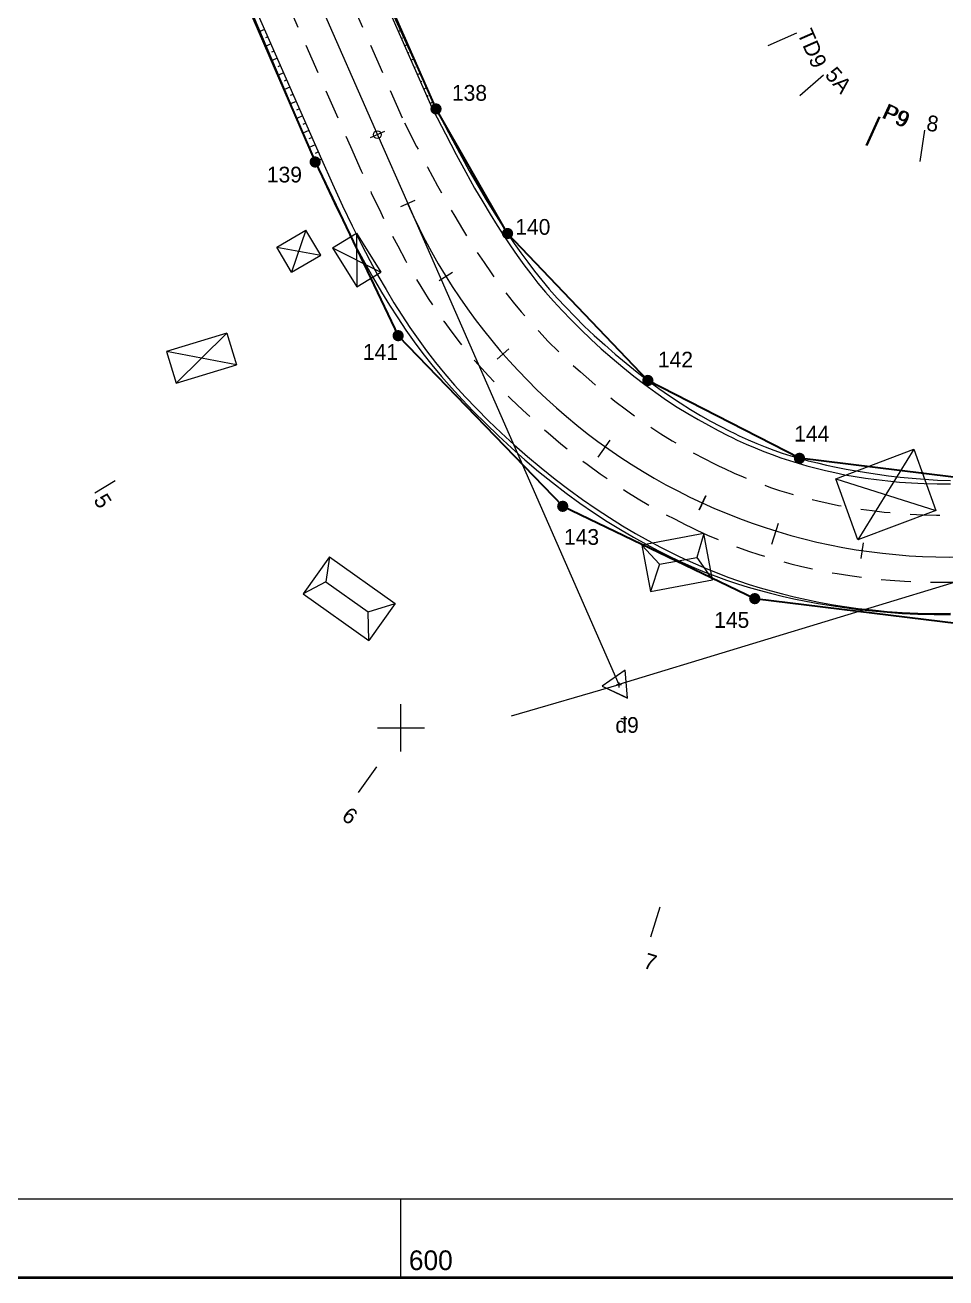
# Model space of a CAD drawing. Header units: metres. Extents: x 535413 to 535809, y 1836230 to 1836506.
# Drawn here: x 535552.2 to 535669.2, y 1836230.1 to 1836389.3 of the extents above; entities that cross this region are included whole.
import ezdxf
from ezdxf.enums import TextEntityAlignment as Align

# ---------------------------------------------------------------- set-up
doc = ezdxf.new("R2010")
doc.units = ezdxf.units.M
doc.header["$MEASUREMENT"] = 0
doc.linetypes.add('DGN Style 2', pattern=[6.2979, 3.77874, -2.51916])
doc.layers.get('0').update_dxf_attribs({"color": 1})
for name, color, linetype, lineweight in [('Level 19', 1, 'Continuous', 0), ('Level 2', 1, 'Continuous', 0), ('Level 3', 1, 'Continuous', 0), ('Level 4', 1, 'Continuous', 0), ('Level 44', 1, 'Continuous', 0), ('Level 5', 1, 'Continuous', 0), ('Level 62', 1, 'Continuous', 0), ('Level 63', 1, 'Continuous', 0), ('Level 8', 1, 'Continuous', 0), ('Level 9', 1, 'Continuous', 0)]:
    doc.layers.add(name, color=color, linetype=linetype, lineweight=lineweight)
doc.styles.add('Style-CHAR_FAST_FONT', font='CHAR_FAST_FONT.shx')
doc.styles.add('Style-ENGINEERING', font='ENGINEERING.shx')
doc.styles.add('Style-STANDARD', font='STANDARD.shx')

# ---------------------------------------------------------------- blocks, each defined once
blk = doc.blocks.new('DDCT_1')
at = {"color": 0, "linetype": 'Continuous', "lineweight": 0}
for p, q in [((6.2, 0), (-6.2, 0)), ((0, -6.2), (0, 6.2))]:
    blk.add_line(p, q, dxfattribs=at)
blk = doc.blocks.new('BLOCK_')
at = {"color": 0, "linetype": 'ByBlock', "lineweight": 0}
blk.add_point((0, 0), dxfattribs=at)
blk = doc.blocks.new('KH_DIN')
at = {"color": 0, "linetype": 'Continuous', "lineweight": 0, "flags": 128}
blk.add_lwpolyline([(1.08, -1.83), (1.09, 1.71), (-1.99, -0.04)], close=True, dxfattribs=at)
blk.add_lwpolyline([(-0.05, 0, 1), (0.05, 0, 1)], format="xyb", close=True, dxfattribs=at)
at = {"color": 0, "linetype": 'Continuous', "lineweight": 0}
blk.add_blockref('BLOCK_', (0, 0), dxfattribs=at)
at = {"color": 0, "linetype": 'Continuous', "lineweight": 0, "style": 'Style-STANDARD', "flags": 1}
blk.add_attdef('xdata0', text='', height=1, rotation=114.6274, dxfattribs=at).set_placement((0, 0), align=Align.TOP_LEFT)
blk.add_attdef('xdata0', text='', height=1, rotation=114.6274, dxfattribs=at).set_placement((0, 0), align=Align.TOP_LEFT)
blk = doc.blocks.new('*U41')
at = {"layer": 'Level 44', "color": 7, "linetype": 'Continuous', "lineweight": 0}
blk.add_line((-2.25, -0.23), (2.5, 0.62), dxfattribs=at)
at = {"layer": 'Level 44', "color": 7, "linetype": 'Continuous', "lineweight": 0, "flags": 128}
blk.add_lwpolyline([(-4.48, 2.21), (-3.37, -3.68), (4.49, -2.21), (3.38, 3.69)], close=True, dxfattribs=at)
for points in [[(3.38, 3.69), (2.5, 0.62), (4.49, -2.21)], [(-4.48, 2.21), (-2.25, -0.23), (-3.37, -3.68)]]:
    blk.add_lwpolyline(points, dxfattribs=at)

msp = doc.modelspace()

# ---------------------------------------------------------------- hatches: boundary and pattern name
at = {"layer": 'Level 4', "linetype": 'Continuous', "lineweight": 0}
h = msp.add_hatch(color=7, dxfattribs=at)
edge = h.paths.add_edge_path()
edge.add_arc((535604.45, 1836378.64), 0.719, 270, 630)
h = msp.add_hatch(color=7, dxfattribs=at)
edge = h.paths.add_edge_path()
edge.add_arc((535589.1, 1836371.9), 0.719, 270, 630)
h = msp.add_hatch(color=7, dxfattribs=at)
edge = h.paths.add_edge_path()
edge.add_arc((535613.54, 1836362.81), 0.719, 270, 630)
h = msp.add_hatch(color=7, dxfattribs=at)
edge = h.paths.add_edge_path()
edge.add_arc((535599.64, 1836349.83), 0.719, 270, 630)
h = msp.add_hatch(color=7, dxfattribs=at)
edge = h.paths.add_edge_path()
edge.add_arc((535631.37, 1836344.14), 0.719, 270, 630)
h = msp.add_hatch(color=7, dxfattribs=at)
edge = h.paths.add_edge_path()
edge.add_arc((535650.63, 1836334.25), 0.719, 270, 630)
h = msp.add_hatch(color=7, dxfattribs=at)
edge = h.paths.add_edge_path()
edge.add_arc((535620.55, 1836328.15), 0.719, 270, 630)
h = msp.add_hatch(color=7, dxfattribs=at)
edge = h.paths.add_edge_path()
edge.add_arc((535644.95, 1836316.42), 0.719, 270, 630)

# ---------------------------------------------------------------- linework, layer by layer
at = {"layer": 'Level 2', "color": 7, "linetype": 'Continuous', "lineweight": 0}
for p, q in [((535582.67, 1836388.73), (535582.08, 1836388.47)), ((535599.69, 1836388.52), (535599.92, 1836388.62)), ((535646.63, 1836386.71), (535650.29, 1836388.32)), ((535583.07, 1836387.82), (535582.77, 1836387.69)), ((535583.47, 1836386.9), (535582.86, 1836386.63)), ((535600.09, 1836387.61), (535600.21, 1836387.66)), ((535600.49, 1836386.69), (535600.74, 1836386.8)), ((535583.87, 1836385.99), (535583.56, 1836385.85)), ((535584.28, 1836385.07), (535583.64, 1836384.79)), ((535600.9, 1836385.78), (535601.03, 1836385.83)), ((535601.3, 1836384.86), (535601.57, 1836384.98)), ((535584.68, 1836384.16), (535584.35, 1836384.01)), ((535585.08, 1836383.24), (535584.42, 1836382.95)), ((535601.7, 1836383.94), (535601.84, 1836384.01)), ((535602.1, 1836383.03), (535602.4, 1836383.16)), ((535585.48, 1836382.32), (535585.15, 1836382.18)), ((535602.5, 1836382.11), (535602.66, 1836382.18)), ((535650.66, 1836380.35), (535653.68, 1836382.97)), ((535585.89, 1836381.41), (535585.2, 1836381.11)), ((535586.29, 1836380.49), (535585.94, 1836380.34)), ((535602.91, 1836381.2), (535603.23, 1836381.34)), ((535603.31, 1836380.28), (535603.47, 1836380.35)), ((535586.69, 1836379.58), (535585.98, 1836379.27)), ((535587.09, 1836378.66), (535586.73, 1836378.5)), ((535603.71, 1836379.37), (535604.05, 1836379.52)), ((535587.49, 1836377.75), (535586.76, 1836377.42)), ((535587.9, 1836376.83), (535587.52, 1836376.67)), ((535659.1, 1836374.04), (535660.77, 1836377.68)), ((535659.21, 1836373.99), (535660.88, 1836377.62)), ((535588.3, 1836375.92), (535587.54, 1836375.58)), ((535597.92, 1836375.78), (535596.08, 1836374.97)), ((535597.92, 1836375.77), (535596.09, 1836374.97)), ((535665.96, 1836371.98), (535666.55, 1836375.93)), ((535588.7, 1836375), (535588.31, 1836374.83)), ((535589.1, 1836374.08), (535588.32, 1836373.74)), ((535589.91, 1836372.25), (535589.1, 1836371.9)), ((535589.5, 1836373.17), (535589.11, 1836372.99)), ((535601.76, 1836367.01), (535599.93, 1836366.21)), ((535606.56, 1836357.87), (535604.86, 1836356.82)), ((535613.71, 1836348.17), (535612.2, 1836346.86)), ((535609.79, 1836346.24), (535627.68, 1836305.5)), ((535626.52, 1836336.54), (535625, 1836334.41)), ((535563.67, 1836331.38), (535561.12, 1836329.8)), ((535638.68, 1836329.5), (535637.85, 1836327.68)), ((535638.72, 1836329.48), (535637.89, 1836327.66)), ((535647.9, 1836325.97), (535647.07, 1836323.28)), ((535658.72, 1836323.51), (535658.42, 1836321.54)), ((535627.67, 1836305.47), (535613.98, 1836301.48)), ((535627.68, 1836305.51), (535627.69, 1836305.5)), ((535627.68, 1836305.51), (535627.69, 1836305.5)), ((535596.89, 1836295.03), (535594.57, 1836291.77)), ((535632.9, 1836277.23), (535631.72, 1836273.41))]:
    msp.add_line(p, q, dxfattribs=at)
at = {"layer": 'Level 2', "color": 7, "linetype": 'Continuous', "lineweight": 0, "flags": 128}
for points in [[(535535.17, 1836496.29), (535541.5, 1836482.06), (535549.62, 1836463.78), (535557.32, 1836445.32), (535565.23, 1836426.95), (535573.25, 1836408.63), (535581.3, 1836390.32), (535589.1, 1836371.9)], [(535535.44, 1836496.29), (535541.66, 1836482.13), (535549.7, 1836463.81), (535557.74, 1836445.5), (535565.78, 1836427.19), (535573.82, 1836408.88), (535581.86, 1836390.57), (535589.91, 1836372.25)], [(535604.1, 1836378.49), (535596.06, 1836396.8), (535588.02, 1836415.11), (535579.97, 1836433.42), (535571.93, 1836451.73), (535563.89, 1836470.05), (535555.85, 1836488.36), (535552.37, 1836496.29)], [(535553.62, 1836496.29), (535556.92, 1836488.83), (535564.48, 1836470.31), (535572.31, 1836451.9), (535580.4, 1836433.61), (535588.03, 1836415.12), (535596.17, 1836396.85), (535604.45, 1836378.64)], [(535604.1, 1836378.49), (535605.64, 1836375.49), (535607.02, 1836372.87), (535608.25, 1836370.59), (535609.36, 1836368.59), (535610.38, 1836366.83), (535611.32, 1836365.26), (535612.21, 1836363.84), (535613.06, 1836362.51), (535613.91, 1836361.25), (535614.75, 1836360.03), (535615.61, 1836358.84), (535616.49, 1836357.67), (535617.4, 1836356.52), (535618.36, 1836355.37), (535619.38, 1836354.21), (535620.46, 1836353.03), (535621.62, 1836351.83), (535622.84, 1836350.61), (535624.12, 1836349.39), (535625.45, 1836348.17), (535626.81, 1836346.98), (535628.19, 1836345.81), (535629.59, 1836344.68), (535630.99, 1836343.61), (535632.38, 1836342.6), (535633.75, 1836341.65), (535635.11, 1836340.76), (535636.45, 1836339.93), (535637.76, 1836339.16), (535639.05, 1836338.44), (535640.3, 1836337.77), (535641.51, 1836337.16), (535642.07, 1836336.89)], [(535604.45, 1836378.64), (535606.02, 1836375.66), (535607.42, 1836373.06), (535608.67, 1836370.79), (535609.8, 1836368.81), (535610.84, 1836367.07), (535611.79, 1836365.52), (535612.68, 1836364.12), (535613.54, 1836362.81), (535614.39, 1836361.56), (535615.24, 1836360.36), (535616.1, 1836359.18), (535616.97, 1836358.03), (535617.88, 1836356.89), (535618.84, 1836355.75), (535619.85, 1836354.61), (535620.93, 1836353.45), (535622.08, 1836352.26), (535623.29, 1836351.06), (535624.56, 1836349.85), (535625.88, 1836348.65), (535627.23, 1836347.47), (535628.6, 1836346.32), (535629.99, 1836345.2), (535631.37, 1836344.14), (535632.75, 1836343.13), (535634.11, 1836342.19), (535635.45, 1836341.3), (535636.77, 1836340.47), (535638.07, 1836339.7), (535639.34, 1836338.98), (535640.57, 1836338.32), (535641.77, 1836337.71), (535642.32, 1836337.44)], [(535589.9, 1836372.26), (535591.29, 1836369.14), (535592.59, 1836366.33), (535593.8, 1836363.79), (535594.95, 1836361.49), (535596.04, 1836359.4), (535597.08, 1836357.48), (535598.1, 1836355.7), (535599.11, 1836354.02), (535600.11, 1836352.42), (535601.13, 1836350.87), (535602.17, 1836349.37), (535603.25, 1836347.9), (535604.37, 1836346.44), (535605.56, 1836345), (535606.82, 1836343.54), (535608.17, 1836342.06), (535609.61, 1836340.56), (535611.14, 1836339.03), (535612.74, 1836337.5), (535614.39, 1836335.98), (535616.09, 1836334.48), (535617.82, 1836333.02), (535619.57, 1836331.61), (535621.32, 1836330.27), (535623.06, 1836329.01), (535624.78, 1836327.82), (535626.48, 1836326.71), (535628.15, 1836325.67), (535629.8, 1836324.7), (535631.4, 1836323.8), (535632.96, 1836322.97), (535634.48, 1836322.2), (535635.18, 1836321.87)], [(535589.1, 1836371.9), (535590.52, 1836368.79), (535591.85, 1836365.99), (535593.1, 1836363.46), (535594.27, 1836361.17), (535595.39, 1836359.08), (535596.47, 1836357.16), (535597.52, 1836355.37), (535598.55, 1836353.7), (535599.58, 1836352.09), (535600.63, 1836350.54), (535601.69, 1836349.04), (535602.79, 1836347.57), (535603.93, 1836346.11), (535605.14, 1836344.66), (535606.41, 1836343.2), (535607.77, 1836341.71), (535609.23, 1836340.2), (535610.76, 1836338.66), (535612.37, 1836337.11), (535614.03, 1836335.58), (535615.74, 1836334.07), (535617.48, 1836332.59), (535619.23, 1836331.17), (535620.99, 1836329.81), (535622.74, 1836328.54), (535624.47, 1836327.35), (535626.18, 1836326.23), (535627.87, 1836325.19), (535629.53, 1836324.22), (535631.15, 1836323.33), (535632.72, 1836322.5), (535634.26, 1836321.74), (535634.97, 1836321.4)], [(535642.32, 1836337.44), (535642.98, 1836337.12), (535644.11, 1836336.61), (535645.21, 1836336.13), (535646.29, 1836335.7), (535647.37, 1836335.29), (535648.45, 1836334.92), (535649.53, 1836334.58), (535650.63, 1836334.25), (535651.75, 1836333.95), (535652.9, 1836333.66), (535654.08, 1836333.39), (535655.29, 1836333.13), (535656.54, 1836332.89), (535657.82, 1836332.66), (535659.15, 1836332.44), (535660.53, 1836332.23), (535661.95, 1836332.04), (535663.43, 1836331.86), (535664.95, 1836331.71), (535666.53, 1836331.58), (535668.15, 1836331.49), (535669.83, 1836331.43)], [(535642.07, 1836336.89), (535642.73, 1836336.57), (535643.87, 1836336.05), (535644.98, 1836335.57), (535646.08, 1836335.13), (535647.17, 1836334.72), (535648.25, 1836334.33), (535649.34, 1836333.97), (535650.45, 1836333.63), (535651.58, 1836333.31), (535652.74, 1836333), (535653.92, 1836332.7), (535655.14, 1836332.43), (535656.4, 1836332.17), (535657.69, 1836331.94), (535659.03, 1836331.73), (535660.42, 1836331.54), (535661.85, 1836331.37), (535663.34, 1836331.23), (535664.88, 1836331.12), (535666.47, 1836331.05), (535668.11, 1836331), (535669.81, 1836331)], [(535634.97, 1836321.4), (535635.77, 1836321.03), (535637.2, 1836320.39), (535638.61, 1836319.8), (535640, 1836319.27), (535641.37, 1836318.77), (535642.74, 1836318.31), (535644.12, 1836317.89), (535645.52, 1836317.49), (535646.95, 1836317.11), (535648.41, 1836316.75), (535649.9, 1836316.41), (535651.44, 1836316.1), (535653.02, 1836315.81), (535654.65, 1836315.54), (535656.34, 1836315.29), (535658.08, 1836315.06), (535659.88, 1836314.86), (535661.75, 1836314.69), (535663.67, 1836314.55), (535665.66, 1836314.45), (535667.72, 1836314.41), (535669.83, 1836314.41)], [(535635.18, 1836321.87), (535635.98, 1836321.48), (535637.4, 1836320.83), (535638.79, 1836320.23), (535640.16, 1836319.68), (535641.52, 1836319.16), (535642.88, 1836318.68), (535644.25, 1836318.23), (535645.63, 1836317.81), (535647.04, 1836317.4), (535648.49, 1836317.01), (535649.97, 1836316.64), (535651.5, 1836316.3), (535653.07, 1836315.98), (535654.69, 1836315.69), (535656.36, 1836315.42), (535658.1, 1836315.18), (535659.9, 1836314.98), (535661.76, 1836314.8), (535663.68, 1836314.67), (535665.66, 1836314.58), (535667.71, 1836314.54), (535669.83, 1836314.56)]]:
    msp.add_lwpolyline(points, dxfattribs=at)
at = {"layer": 'Level 2', "color": 7, "linetype": 'Continuous', "lineweight": 0}
msp.add_circle((535597, 1836375.37), 0.5, dxfattribs=at)
for p in [(535597, 1836375.37), (535597, 1836375.37), (535600.85, 1836366.61), (535600.85, 1836366.61), (535605.71, 1836357.35), (535605.71, 1836357.35), (535612.96, 1836347.51), (535612.96, 1836347.51), (535625.94, 1836335.72), (535625.94, 1836335.72), (535638.26, 1836328.59), (535638.26, 1836328.59), (535638.3, 1836328.57), (535638.3, 1836328.57), (535647.6, 1836325.02), (535647.6, 1836325.02), (535658.57, 1836322.53), (535658.57, 1836322.53)]:
    msp.add_point(p, dxfattribs=at)
at = {"layer": 'Level 3', "color": 7, "linetype": 'Continuous', "lineweight": 0}
for p, q in [((535543.9, 1836496.29), (535597, 1836375.37)), ((535597, 1836375.37), (535600.85, 1836366.61)), ((535600.85, 1836366.61), (535627.68, 1836305.5)), ((535691.53, 1836324.96), (535627.69, 1836305.5))]:
    msp.add_line(p, q, dxfattribs=at)
for centre, start, end in [((535669.52, 1836396.77), 203.707, 245.3726), ((535669.66, 1836396.7), 245.2561, 286.9547)]:
    msp.add_arc(centre, 75, start, end, dxfattribs=at)
at = {"layer": 'Level 44', "color": 7, "linetype": 'Continuous', "lineweight": 0}
for p, q in [((535584.21, 1836361.07), (535587.9, 1836363.23)), ((535587.9, 1836363.23), (535586.11, 1836357.91)), ((535589.8, 1836360.07), (535587.9, 1836363.23)), ((535591.3, 1836360.99), (535594.33, 1836362.86)), ((535594.33, 1836362.86), (535597.44, 1836357.92)), ((535594.33, 1836362.86), (535594.41, 1836356.05)), ((535586.11, 1836357.91), (535584.21, 1836361.07)), ((535584.21, 1836361.07), (535589.8, 1836360.07)), ((535591.3, 1836360.99), (535594.41, 1836356.05)), ((535591.3, 1836360.99), (535597.44, 1836357.92)), ((535586.11, 1836357.91), (535589.8, 1836360.07)), ((535594.41, 1836356.05), (535597.44, 1836357.92)), ((535577.88, 1836350.16), (535570.23, 1836347.84)), ((535571.45, 1836343.8), (535577.88, 1836350.16)), ((535577.88, 1836350.16), (535579.11, 1836346.12)), ((535570.23, 1836347.84), (535571.45, 1836343.8)), ((535579.11, 1836346.12), (535570.23, 1836347.84)), ((535571.45, 1836343.8), (535579.11, 1836346.12)), ((535590.93, 1836321.72), (535587.59, 1836317.03)), ((535590.93, 1836321.72), (535599.25, 1836315.8)), ((535590.47, 1836318.55), (535595.83, 1836314.76)), ((535587.59, 1836317.03), (535595.91, 1836311.1)), ((535599.25, 1836315.8), (535595.91, 1836311.1))]:
    msp.add_line(p, q, dxfattribs=at)
at = {"layer": 'Level 44', "color": 7, "linetype": 'Continuous', "lineweight": 0, "flags": 128}
msp.add_lwpolyline([(535665.14, 1836335.4), (535667.95, 1836327.63), (535658.04, 1836323.9), (535655.23, 1836331.66)], close=True, dxfattribs=at)
for points in [[(535665.14, 1836335.4), (535658.04, 1836323.9), (535655.23, 1836331.66), (535667.95, 1836327.63)], [(535590.93, 1836321.72), (535590.47, 1836318.55), (535587.59, 1836317.03)], [(535595.91, 1836311.1), (535595.83, 1836314.76), (535599.25, 1836315.8)]]:
    msp.add_lwpolyline(points, dxfattribs=at)
at = {"layer": 'Level 44', "color": 7, "linetype": 'Continuous', "lineweight": 0}
msp.add_circle((535577.82, 1836350.08), 0.02, dxfattribs=at)
at = {"layer": 'Level 5', "color": 7, "linetype": 'Continuous', "lineweight": 30}
for p, q in [((535604.45, 1836378.64), (535572.31, 1836451.9)), ((535557.32, 1836445.32), (535589.1, 1836371.9)), ((535613.54, 1836362.81), (535604.45, 1836378.64)), ((535631.37, 1836344.14), (535613.54, 1836362.81)), ((535650.63, 1836334.25), (535631.37, 1836344.14)), ((535673.35, 1836331.46), (535650.63, 1836334.25)), ((535620.55, 1836328.15), (535644.95, 1836316.42)), ((535644.95, 1836316.42), (535673.65, 1836312.9))]:
    msp.add_line(p, q, dxfattribs=at)
at = {"layer": 'Level 5', "color": 7, "linetype": 'Continuous', "lineweight": 30, "flags": 128}
msp.add_lwpolyline([(535589.1, 1836371.9), (535599.64, 1836349.83), (535620.55, 1836328.15)], dxfattribs=at)
at = {"layer": 'Level 62', "color": 7, "linetype": 'Continuous', "lineweight": 0, "flags": 128}
msp.add_lwpolyline([(535422.51, 1836496.29), (535799.22, 1836496.29), (535799.22, 1836240.11), (535422.51, 1836240.11)], close=True, dxfattribs=at)
at = {"layer": 'Level 63', "color": 7, "linetype": 'Continuous', "lineweight": 0}
for p, q in [((535600, 1836297), (535600, 1836303)), ((535597, 1836300), (535603, 1836300)), ((535600, 1836230.11), (535600, 1836240.11))]:
    msp.add_line(p, q, dxfattribs=at)
at = {"layer": 'Level 63', "color": 7, "linetype": 'Continuous', "lineweight": 40, "flags": 128}
msp.add_lwpolyline([(535412.51, 1836230.11), (535412.51, 1836506.29), (535809.22, 1836506.29), (535809.22, 1836230.11)], close=True, dxfattribs=at)
at = {"layer": 'Level 63', "color": 7, "linetype": 'Continuous', "lineweight": 13, "flags": 128}
msp.add_lwpolyline([(535422.51, 1836240.11), (535422.51, 1836496.29), (535799.22, 1836496.29), (535799.22, 1836240.11)], close=True, dxfattribs=at)
at = {"layer": 'Level 8', "color": 7, "linetype": 'DGN Style 2', "lineweight": 0, "flags": 128}
for points in [[(535539.81, 1836496.29), (535545.32, 1836483.74), (535553.36, 1836465.42), (535561.4, 1836447.11), (535569.44, 1836428.8), (535577.49, 1836410.49), (535585.53, 1836392.17), (535593.57, 1836373.86)], [(535548, 1836496.29), (535552.19, 1836486.75), (535560.23, 1836468.44), (535568.27, 1836450.13), (535576.31, 1836431.81), (535584.35, 1836413.5), (535592.39, 1836395.19), (535600.44, 1836376.88)], [(535600.44, 1836376.88), (535601.98, 1836373.87), (535603.38, 1836371.22), (535604.64, 1836368.89), (535605.78, 1836366.83), (535606.84, 1836365), (535607.82, 1836363.35), (535608.76, 1836361.85), (535609.66, 1836360.45), (535610.55, 1836359.11), (535611.45, 1836357.81), (535612.35, 1836356.55), (535613.29, 1836355.31), (535614.25, 1836354.09), (535615.27, 1836352.86), (535616.35, 1836351.63), (535617.5, 1836350.39), (535618.72, 1836349.11), (535620.02, 1836347.82), (535621.38, 1836346.52), (535622.79, 1836345.24), (535624.23, 1836343.97), (535625.69, 1836342.73), (535627.18, 1836341.53), (535628.66, 1836340.4), (535630.13, 1836339.32), (535631.59, 1836338.32), (535633.03, 1836337.37), (535634.45, 1836336.49), (535635.84, 1836335.67), (535637.2, 1836334.91), (535638.53, 1836334.21), (535639.82, 1836333.56), (535640.41, 1836333.27)], [(535593.57, 1836373.87), (535594.95, 1836370.76), (535596.23, 1836367.98), (535597.42, 1836365.48), (535598.53, 1836363.25), (535599.58, 1836361.23), (535600.58, 1836359.39), (535601.56, 1836357.68), (535602.51, 1836356.09), (535603.47, 1836354.56), (535604.44, 1836353.09), (535605.43, 1836351.66), (535606.45, 1836350.26), (535607.52, 1836348.88), (535608.65, 1836347.5), (535609.85, 1836346.11), (535611.13, 1836344.71), (535612.51, 1836343.28), (535613.96, 1836341.82), (535615.48, 1836340.37), (535617.06, 1836338.92), (535618.68, 1836337.49), (535620.32, 1836336.1), (535621.98, 1836334.76), (535623.65, 1836333.49), (535625.3, 1836332.28), (535626.94, 1836331.15), (535628.56, 1836330.09), (535630.15, 1836329.11), (535631.72, 1836328.18), (535633.24, 1836327.33), (535634.73, 1836326.54), (535636.17, 1836325.81), (535636.84, 1836325.49)], [(535640.41, 1836333.27), (535641.1, 1836332.94), (535642.31, 1836332.38), (535643.49, 1836331.88), (535644.65, 1836331.41), (535645.81, 1836330.97), (535646.96, 1836330.56), (535648.11, 1836330.18), (535649.29, 1836329.82), (535650.49, 1836329.47), (535651.71, 1836329.14), (535652.97, 1836328.83), (535654.26, 1836328.54), (535655.59, 1836328.27), (535656.97, 1836328.02), (535658.39, 1836327.8), (535659.86, 1836327.6), (535661.38, 1836327.42), (535662.96, 1836327.27), (535664.59, 1836327.16), (535666.28, 1836327.08), (535668.02, 1836327.03), (535669.81, 1836327.03), (535671.67, 1836327.07), (535673.57, 1836327.15), (535675.54, 1836327.29), (535677.54, 1836327.46), (535679.57, 1836327.68), (535681.6, 1836327.94), (535683.63, 1836328.22), (535685.64, 1836328.53), (535687.61, 1836328.87), (535689.52, 1836329.22), (535691.37, 1836329.59), (535693.18, 1836329.98), (535694.95, 1836330.38), (535696.72, 1836330.81), (535698.5, 1836331.26), (535700.31, 1836331.75), (535702.18, 1836332.27), (535704.13, 1836332.82), (535706.18, 1836333.41), (535708.33, 1836334.05), (535710.6, 1836334.72), (535712.98, 1836335.43), (535715.48, 1836336.19), (535718.12, 1836336.99), (535720.89, 1836337.83), (535723.8, 1836338.72), (535726.88, 1836339.66), (535730.21, 1836340.67), (535733.87, 1836341.79), (535737.95, 1836343.04), (535742.57, 1836344.44), (535747.79, 1836346.04), (535753.73, 1836347.85), (535760.47, 1836349.9)], [(535636.84, 1836325.49), (535637.6, 1836325.12), (535638.96, 1836324.5), (535640.28, 1836323.93), (535641.59, 1836323.4), (535642.88, 1836322.91), (535644.17, 1836322.45), (535645.47, 1836322.03), (535646.79, 1836321.62), (535648.14, 1836321.23), (535649.51, 1836320.86), (535650.92, 1836320.51), (535652.37, 1836320.19), (535653.87, 1836319.88), (535655.41, 1836319.6), (535657.01, 1836319.35), (535658.66, 1836319.12), (535660.37, 1836318.93), (535662.14, 1836318.76), (535663.97, 1836318.64), (535665.86, 1836318.55), (535667.81, 1836318.51), (535669.82, 1836318.53), (535671.89, 1836318.6), (535674.02, 1836318.72), (535676.21, 1836318.92), (535678.44, 1836319.16), (535680.69, 1836319.46), (535682.94, 1836319.8), (535685.17, 1836320.18), (535687.36, 1836320.59), (535689.48, 1836321.02), (535691.52, 1836321.46), (535693.47, 1836321.92), (535695.34, 1836322.38), (535697.15, 1836322.86), (535698.94, 1836323.35), (535700.73, 1836323.87), (535702.54, 1836324.41), (535704.41, 1836324.97), (535706.35, 1836325.56), (535708.39, 1836326.18), (535710.53, 1836326.83), (535712.79, 1836327.52), (535715.17, 1836328.25), (535717.67, 1836329.01), (535720.3, 1836329.81), (535723.08, 1836330.66), (535725.99, 1836331.55), (535729.07, 1836332.49), (535732.39, 1836333.5), (535736.05, 1836334.62), (535740.14, 1836335.86), (535744.75, 1836337.27), (535749.98, 1836338.86), (535755.92, 1836340.67), (535762.66, 1836342.73)]]:
    msp.add_lwpolyline(points, dxfattribs=at)
at = {"layer": 'Level 9', "color": 7, "linetype": 'Continuous', "lineweight": 0, "flags": 128}
for points in [[(535535.17, 1836496.29), (535541.5, 1836482.06), (535549.62, 1836463.78), (535557.32, 1836445.32), (535565.23, 1836426.95), (535573.25, 1836408.63), (535581.3, 1836390.32), (535589.1, 1836371.9)], [(535553.62, 1836496.29), (535556.92, 1836488.83), (535564.48, 1836470.31), (535572.31, 1836451.9), (535580.4, 1836433.61), (535588.03, 1836415.12), (535596.17, 1836396.85), (535604.45, 1836378.64)], [(535604.45, 1836378.64), (535606.02, 1836375.66), (535607.42, 1836373.06), (535608.67, 1836370.79), (535609.8, 1836368.81), (535610.84, 1836367.07), (535611.79, 1836365.52), (535612.68, 1836364.12), (535613.54, 1836362.81), (535614.39, 1836361.56), (535615.24, 1836360.36), (535616.1, 1836359.18), (535616.97, 1836358.03), (535617.88, 1836356.89), (535618.84, 1836355.75), (535619.85, 1836354.61), (535620.93, 1836353.45), (535622.08, 1836352.26), (535623.29, 1836351.06), (535624.56, 1836349.85), (535625.88, 1836348.65), (535627.23, 1836347.47), (535628.6, 1836346.32), (535629.99, 1836345.2), (535631.37, 1836344.14), (535632.75, 1836343.13), (535634.11, 1836342.19), (535635.45, 1836341.3), (535636.77, 1836340.47), (535638.07, 1836339.7), (535639.34, 1836338.98), (535640.57, 1836338.32), (535641.77, 1836337.71), (535642.32, 1836337.44)], [(535589.1, 1836371.9), (535590.52, 1836368.79), (535591.85, 1836365.99), (535593.1, 1836363.46), (535594.27, 1836361.17), (535595.39, 1836359.08), (535596.47, 1836357.16), (535597.52, 1836355.37), (535598.55, 1836353.7), (535599.58, 1836352.09), (535600.63, 1836350.54), (535601.69, 1836349.04), (535602.79, 1836347.57), (535603.93, 1836346.11), (535605.14, 1836344.66), (535606.41, 1836343.2), (535607.77, 1836341.71), (535609.23, 1836340.2), (535610.76, 1836338.66), (535612.37, 1836337.11), (535614.03, 1836335.58), (535615.74, 1836334.07), (535617.48, 1836332.59), (535619.23, 1836331.17), (535620.99, 1836329.81), (535622.74, 1836328.54), (535624.47, 1836327.35), (535626.18, 1836326.23), (535627.87, 1836325.19), (535629.53, 1836324.22), (535631.15, 1836323.33), (535632.72, 1836322.5), (535634.26, 1836321.74), (535634.97, 1836321.4)], [(535642.32, 1836337.44), (535642.98, 1836337.12), (535644.11, 1836336.61), (535645.21, 1836336.13), (535646.29, 1836335.7), (535647.37, 1836335.29), (535648.45, 1836334.92), (535649.53, 1836334.58), (535650.63, 1836334.25), (535651.75, 1836333.95), (535652.9, 1836333.66), (535654.08, 1836333.39), (535655.29, 1836333.13), (535656.54, 1836332.89), (535657.82, 1836332.66), (535659.15, 1836332.44), (535660.53, 1836332.23), (535661.95, 1836332.04), (535663.43, 1836331.86), (535664.95, 1836331.71), (535666.53, 1836331.58), (535668.15, 1836331.49), (535669.83, 1836331.43)], [(535634.97, 1836321.4), (535635.77, 1836321.03), (535637.2, 1836320.39), (535638.61, 1836319.8), (535640, 1836319.27), (535641.37, 1836318.77), (535642.74, 1836318.31), (535644.12, 1836317.89), (535645.52, 1836317.49), (535646.95, 1836317.11), (535648.41, 1836316.75), (535649.9, 1836316.41), (535651.44, 1836316.1), (535653.02, 1836315.81), (535654.65, 1836315.54), (535656.34, 1836315.29), (535658.08, 1836315.06), (535659.88, 1836314.86), (535661.75, 1836314.69), (535663.67, 1836314.55), (535665.66, 1836314.45), (535667.72, 1836314.41), (535669.83, 1836314.41)]]:
    msp.add_lwpolyline(points, dxfattribs=at)

# ---------------------------------------------------------------- block references
at = {"layer": 'Level 2', "color": 7, "linetype": 'Continuous', "lineweight": 0}
for p, rotation in [((535627.68, 1836305.5), 245.3725560000005), ((535627.69, 1836305.5), 245.2891850000006)]:
    msp.add_blockref('KH_DIN', p, dxfattribs=dict(at, rotation=rotation))
at = {"layer": 'Level 2', "color": 7, "linetype": 'Continuous', "lineweight": 0, "xscale": 0.049998, "yscale": 0.049998}
msp.add_blockref('DDCT_1', (535627.7, 1836305.46), dxfattribs=at)
at = {"layer": 'Level 44', "color": 7, "linetype": 'Continuous', "lineweight": 0}
msp.add_blockref('*U41', (535635.09, 1836321.01), dxfattribs=at)

# ---------------------------------------------------------------- texts
at = {"layer": 'Level 19', "color": 7, "linetype": 'Continuous', "lineweight": 0, "style": 'Style-ENGINEERING'}
msp.add_text('D', height=0.00276, dxfattribs=at).set_placement((535560.73, 1836240.11), align=Align.MIDDLE_CENTER)
at = {"layer": 'Level 2', "color": 7, "linetype": 'Continuous', "lineweight": 0, "char_height": 2, "attachment_point": 1, "line_spacing_factor": 0.828316, "style": 'Style-CHAR_FAST_FONT'}
for s, insert, rotation in [('TD9\\P', (535652.15, 1836389.06), 293.707), ('5A\\P', (535655.27, 1836384.2), 311.0485), ('P9\\P', (535661.8, 1836379.4), 335.3726), ('P9\\P', (535661.91, 1836379.35), 335.2892), ('8\\P', (535666.96, 1836377.89), 351.5001), ('5\\P', (535562.58, 1836330), 301.7055), ('6\\P', (535593.49, 1836290.08), 324.4787), ('7\\P', (535631.26, 1836271.46), 342.8981)]:
    msp.add_mtext(s, dxfattribs=dict(at, insert=insert, rotation=rotation))
at = {"layer": 'Level 2', "color": 7, "linetype": 'Continuous', "lineweight": 0, "insert": (535627.24, 1836301.37), "char_height": 2, "attachment_point": 1, "line_spacing_factor": 0.828316, "style": 'Style-CHAR_FAST_FONT'}
msp.add_mtext('®9\\P', dxfattribs=at)
at = {"layer": 'Level 4', "color": 1, "linetype": 'Continuous', "lineweight": 0, "style": 'Style-CHAR_FAST_FONT'}
for s, p in [('138', (535608.7, 1836380.68)), ('139', (535585.19, 1836370.3)), ('140', (535616.75, 1836363.65)), ('141', (535597.39, 1836347.76)), ('142', (535634.87, 1836346.79)), ('144', (535652.19, 1836337.38)), ('143', (535622.94, 1836324.26)), ('145', (535642.02, 1836313.71))]:
    msp.add_text(s, height=2, dxfattribs=at).set_placement(p, align=Align.MIDDLE_CENTER)
at = {"layer": 'Level 63', "color": 7, "linetype": 'Continuous', "lineweight": 0, "style": 'Style-CHAR_FAST_FONT'}
msp.add_text('600', height=2.5, dxfattribs=at).set_placement((535601, 1836231.11))

doc.saveas('drawing.dxf')
